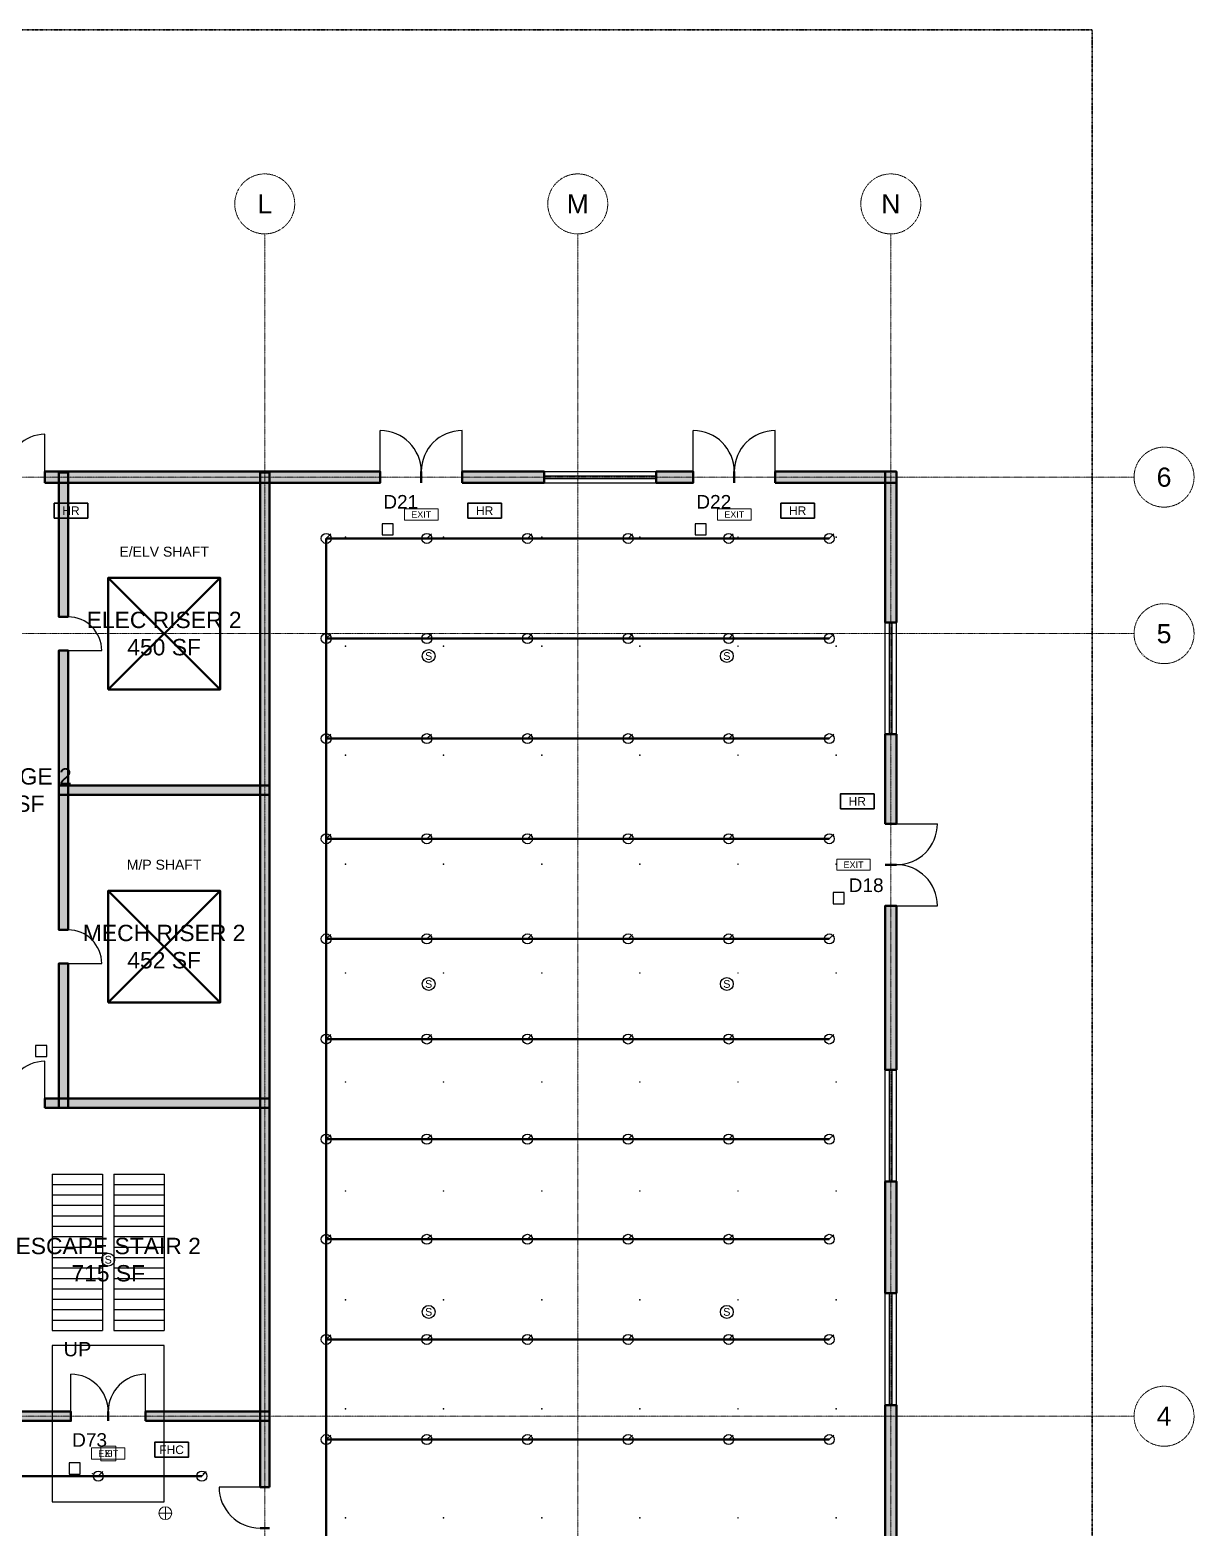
# Model space of a CAD drawing. Header units: inches. Extents: x -108 to 4832, y -12 to 3555.
# Drawn here: x 3602 to 4832, y 1961 to 3543 of the extents above; entities that cross this region are included whole.
import ezdxf
from ezdxf.enums import TextEntityAlignment as Align

# ---------------------------------------------------------------- set-up
doc = ezdxf.new("R2010")
doc.units = ezdxf.units.IN
doc.header["$LTSCALE"] = 0.03937
doc.header["$MEASUREMENT"] = 0
doc.linetypes.add('CENTER', pattern=[5.08, 3.175, -0.635, 0.635, -0.635])
doc.linetypes.add('PHANTOM', pattern=[6.35, 3.175, -0.635, 0.635, -0.635, 0.635, -0.635])
for name, color, linetype, lineweight in [('A-ANNO-SYMB', 2, 'Continuous', 18), ('A-AREA-IDEN', 2, 'Continuous', 18), ('A-DOOR', 3, 'Continuous', 25), ('A-FLOR-STRS', 252, 'Continuous', 25), ('A-GLAZ', 4, 'Continuous', 25), ('A-WALL', 7, 'Continuous', 50), ('A-WALL-PATT', 8, 'Continuous', 9), ('C-PROP-LINE', 1, 'PHANTOM', 35), ('E-ANNO-TEXT', 52, 'Continuous', 18), ('E-DB', 6, 'Continuous', 50), ('E-FALM', 230, 'Continuous', 25), ('E-LITE', 2, 'Continuous', 18), ('E-LITE-EMER', 40, 'Continuous', 18), ('FP-ANNO-TEXT', 14, 'Continuous', 18), ('FP-HOSE', 20, 'Continuous', 35), ('FP-SPRK-HEAD', 1, 'Continuous', 25), ('FP-SPRK-PIPE', 12, 'Continuous', 50), ('M-ANNO-TEXT', 150, 'Continuous', 18), ('M-HVAC-EQPT', 30, 'Continuous', 50), ('M-HVAC-SCD', 4, 'Continuous', 18), ('S-GRID', 1, 'CENTER', 13)]:
    doc.layers.add(name, color=color, linetype=linetype, lineweight=lineweight)
doc.styles.add('NCS-ARIAL', font='arial.ttf')

msp = doc.modelspace()

# ---------------------------------------------------------------- hatches: boundary and pattern name
at = {"layer": 'A-WALL-PATT'}
for points in [[(3618.11024, 3064.96063), (3972.44094, 3064.96063), (3972.44094, 3076.77165), (3618.11024, 3076.77165)], [(3642.71654, 2923.22835), (3642.71654, 3075.7874), (3632.87402, 3075.7874), (3632.87402, 2923.22835)], [(3855.31496, 2003.93701), (3855.31496, 3075.7874), (3845.47244, 3075.7874), (3845.47244, 2003.93701)], [(4059.05512, 3064.96063), (4145.66929, 3064.96063), (4145.66929, 3076.77165), (4059.05512, 3076.77165)], [(4263.77953, 3064.96063), (4303.14961, 3064.96063), (4303.14961, 3076.77165), (4263.77953, 3076.77165)], [(4389.76378, 3064.96063), (4517.71654, 3064.96063), (4517.71654, 3076.77165), (4389.76378, 3076.77165)], [(4517.71654, 2917.32283), (4517.71654, 3076.77165), (4505.90551, 3076.77165), (4505.90551, 2917.32283)], [(3642.71654, 2592.51969), (3642.71654, 2887.79528), (3632.87402, 2887.79528), (3632.87402, 2592.51969)], [(4517.71654, 2704.72441), (4517.71654, 2799.2126), (4505.90551, 2799.2126), (4505.90551, 2704.72441)], [(3632.87402, 2735.23622), (3855.31496, 2735.23622), (3855.31496, 2745.07874), (3632.87402, 2745.07874)], [(4517.71654, 2444.88189), (4517.71654, 2618.11024), (4505.90551, 2618.11024), (4505.90551, 2444.88189)], [(3642.71654, 2404.52756), (3642.71654, 2557.08661), (3632.87402, 2557.08661), (3632.87402, 2404.52756)], [(3618.11024, 2404.52756), (3855.31496, 2404.52756), (3855.31496, 2414.37008), (3618.11024, 2414.37008)], [(4517.71654, 2208.66142), (4517.71654, 2326.77165), (4505.90551, 2326.77165), (4505.90551, 2208.66142)], [(4517.71654, 1885.82677), (4517.71654, 2090.55118), (4505.90551, 2090.55118), (4505.90551, 1885.82677)], [(3514.76378, 2073.8189), (3645.66929, 2073.8189), (3645.66929, 2083.66142), (3514.76378, 2083.66142)], [(3724.40945, 2073.8189), (3855.31496, 2073.8189), (3855.31496, 2083.66142), (3724.40945, 2083.66142)]]:
    msp.add_hatch(color=256, dxfattribs=at).paths.add_polyline_path(points)

# ---------------------------------------------------------------- linework, layer by layer
at = {"layer": 'A-DOOR'}
for p, q in [((3972.44094, 3076.77165), (3972.44094, 3120.07874)), ((4059.05512, 3076.77165), (4059.05512, 3120.07874)), ((4303.14961, 3076.77165), (4303.14961, 3120.07874)), ((4389.76378, 3076.77165), (4389.76378, 3120.07874)), ((3618.11024, 3076.77165), (3618.11024, 3116.14173)), ((3642.71654, 2887.79528), (3678.14961, 2887.79528)), ((4517.71654, 2704.72441), (4561.02362, 2704.72441)), ((4517.71654, 2618.11024), (4561.02362, 2618.11024)), ((3642.71654, 2557.08661), (3678.14961, 2557.08661)), ((3618.11024, 2414.37008), (3618.11024, 2453.74016)), ((3645.66929, 2083.66142), (3645.66929, 2123.0315)), ((3724.40945, 2083.66142), (3724.40945, 2123.0315)), ((3845.47244, 2003.93701), (3802.16535, 2003.93701))]:
    msp.add_line(p, q, dxfattribs=at)
for centre, radius, start, end in [((3972.44094, 3076.77165), 43.30709, 0, 90), ((4059.05512, 3076.77165), 43.30709, 90, 180), ((4303.14961, 3076.77165), 43.30709, 0, 90), ((4389.76378, 3076.77165), 43.30709, 90, 180), ((3618.11024, 3076.77165), 39.37008, 90, 180), ((3642.71654, 2887.79528), 35.43307, 0, 90), ((4517.71654, 2704.72441), 43.30709, -90, 0), ((4517.71654, 2618.11024), 43.30709, 0, 90), ((3642.71654, 2557.08661), 35.43307, 0, 90), ((3618.11024, 2414.37008), 39.37008, 90, 180), ((3645.66929, 2083.66142), 39.37008, 0, 90), ((3724.40945, 2083.66142), 39.37008, 90, 180), ((3845.47244, 2003.93701), 43.30709, 180, -90)]:
    msp.add_arc(centre, radius, start, end, dxfattribs=at)
at = {"layer": 'A-FLOR-STRS'}
for p, q in [((3625.98425, 2334.64567), (3679.13386, 2334.64567)), ((3625.98425, 2334.64567), (3625.98425, 2169.29134)), ((3679.13386, 2334.64567), (3679.13386, 2169.29134)), ((3690.94488, 2334.64567), (3744.09449, 2334.64567)), ((3690.94488, 2334.64567), (3690.94488, 2169.29134)), ((3744.09449, 2334.64567), (3744.09449, 2169.29134)), ((3625.98425, 2323.62205), (3679.13386, 2323.62205)), ((3625.98425, 2312.59843), (3679.13386, 2312.59843)), ((3690.94488, 2323.62205), (3744.09449, 2323.62205)), ((3690.94488, 2312.59843), (3744.09449, 2312.59843)), ((3625.98425, 2301.5748), (3679.13386, 2301.5748)), ((3690.94488, 2301.5748), (3744.09449, 2301.5748)), ((3625.98425, 2290.55118), (3679.13386, 2290.55118)), ((3625.98425, 2279.52756), (3679.13386, 2279.52756)), ((3690.94488, 2290.55118), (3744.09449, 2290.55118)), ((3690.94488, 2279.52756), (3744.09449, 2279.52756)), ((3625.98425, 2268.50394), (3679.13386, 2268.50394)), ((3690.94488, 2268.50394), (3744.09449, 2268.50394)), ((3625.98425, 2257.48031), (3679.13386, 2257.48031)), ((3690.94488, 2257.48031), (3744.09449, 2257.48031)), ((3625.98425, 2246.45669), (3679.13386, 2246.45669)), ((3625.98425, 2235.43307), (3679.13386, 2235.43307)), ((3690.94488, 2246.45669), (3744.09449, 2246.45669)), ((3690.94488, 2235.43307), (3744.09449, 2235.43307)), ((3625.98425, 2224.40945), (3679.13386, 2224.40945)), ((3690.94488, 2224.40945), (3744.09449, 2224.40945)), ((3625.98425, 2213.38583), (3679.13386, 2213.38583)), ((3625.98425, 2202.3622), (3679.13386, 2202.3622)), ((3690.94488, 2213.38583), (3744.09449, 2213.38583)), ((3690.94488, 2202.3622), (3744.09449, 2202.3622)), ((3625.98425, 2191.33858), (3679.13386, 2191.33858)), ((3690.94488, 2191.33858), (3744.09449, 2191.33858)), ((3625.98425, 2180.31496), (3679.13386, 2180.31496)), ((3625.98425, 2169.29134), (3679.13386, 2169.29134)), ((3690.94488, 2180.31496), (3744.09449, 2180.31496)), ((3690.94488, 2169.29134), (3744.09449, 2169.29134))]:
    msp.add_line(p, q, dxfattribs=at)
msp.add_lwpolyline([(3625.98425, 1988.18898), (3744.09449, 1988.18898), (3744.09449, 2153.54331), (3625.98425, 2153.54331)], close=True, dxfattribs=at)
at = {"layer": 'A-GLAZ'}
for p, q in [((4145.66929, 3076.77165), (4263.77953, 3076.77165)), ((4145.66929, 3072.34252), (4263.77953, 3072.34252)), ((4145.66929, 3069.38976), (4263.77953, 3069.38976)), ((4145.66929, 3064.96063), (4263.77953, 3064.96063)), ((4505.90551, 2799.2126), (4505.90551, 2917.32283)), ((4510.33465, 2799.2126), (4510.33465, 2917.32283)), ((4513.2874, 2799.2126), (4513.2874, 2917.32283)), ((4517.71654, 2799.2126), (4517.71654, 2917.32283)), ((4505.90551, 2326.77165), (4505.90551, 2444.88189)), ((4510.33465, 2326.77165), (4510.33465, 2444.88189)), ((4513.2874, 2326.77165), (4513.2874, 2444.88189)), ((4517.71654, 2326.77165), (4517.71654, 2444.88189)), ((4505.90551, 2090.55118), (4505.90551, 2208.66142)), ((4510.33465, 2090.55118), (4510.33465, 2208.66142)), ((4513.2874, 2090.55118), (4513.2874, 2208.66142)), ((4517.71654, 2090.55118), (4517.71654, 2208.66142))]:
    msp.add_line(p, q, dxfattribs=at)
at = {"layer": 'A-WALL'}
for p, q in [((3618.11024, 3064.96063), (3618.11024, 3076.77165)), ((3972.44094, 3064.96063), (3972.44094, 3076.77165)), ((4015.74803, 3064.96063), (4015.74803, 3076.77165)), ((4015.74803, 3064.96063), (4015.74803, 3076.77165)), ((4059.05512, 3064.96063), (4059.05512, 3076.77165)), ((4145.66929, 3064.96063), (4145.66929, 3076.77165)), ((4263.77953, 3064.96063), (4263.77953, 3076.77165)), ((4303.14961, 3064.96063), (4303.14961, 3076.77165)), ((4346.45669, 3064.96063), (4346.45669, 3076.77165)), ((4346.45669, 3064.96063), (4346.45669, 3076.77165)), ((4389.76378, 3064.96063), (4389.76378, 3076.77165)), ((3642.71654, 2923.22835), (3632.87402, 2923.22835)), ((4517.71654, 2917.32283), (4505.90551, 2917.32283)), ((3642.71654, 2887.79528), (3632.87402, 2887.79528)), ((4517.71654, 2799.2126), (4505.90551, 2799.2126)), ((4517.71654, 2704.72441), (4505.90551, 2704.72441)), ((4517.71654, 2661.41732), (4505.90551, 2661.41732)), ((4517.71654, 2661.41732), (4505.90551, 2661.41732)), ((4517.71654, 2618.11024), (4505.90551, 2618.11024)), ((3642.71654, 2592.51969), (3632.87402, 2592.51969)), ((3642.71654, 2557.08661), (3632.87402, 2557.08661)), ((4517.71654, 2444.88189), (4505.90551, 2444.88189)), ((3618.11024, 2404.52756), (3618.11024, 2414.37008)), ((4517.71654, 2326.77165), (4505.90551, 2326.77165)), ((4517.71654, 2208.66142), (4505.90551, 2208.66142)), ((4517.71654, 2090.55118), (4505.90551, 2090.55118)), ((3645.66929, 2073.8189), (3645.66929, 2083.66142)), ((3685.03937, 2073.8189), (3685.03937, 2083.66142)), ((3685.03937, 2073.8189), (3685.03937, 2083.66142)), ((3724.40945, 2073.8189), (3724.40945, 2083.66142)), ((3855.31496, 2003.93701), (3845.47244, 2003.93701)), ((3855.31496, 1960.62992), (3845.47244, 1960.62992)), ((3855.31496, 1960.62992), (3845.47244, 1960.62992))]:
    msp.add_line(p, q, dxfattribs=at)
for points in [[(3618.11024, 3064.96063), (3972.44094, 3064.96063), (3972.44094, 3076.77165), (3618.11024, 3076.77165)], [(3642.71654, 2923.22835), (3642.71654, 3075.7874), (3632.87402, 3075.7874), (3632.87402, 2923.22835)], [(3855.31496, 2003.93701), (3855.31496, 3075.7874), (3845.47244, 3075.7874), (3845.47244, 2003.93701)], [(4059.05512, 3064.96063), (4145.66929, 3064.96063), (4145.66929, 3076.77165), (4059.05512, 3076.77165)], [(4263.77953, 3064.96063), (4303.14961, 3064.96063), (4303.14961, 3076.77165), (4263.77953, 3076.77165)], [(4389.76378, 3064.96063), (4517.71654, 3064.96063), (4517.71654, 3076.77165), (4389.76378, 3076.77165)], [(4517.71654, 2917.32283), (4517.71654, 3076.77165), (4505.90551, 3076.77165), (4505.90551, 2917.32283)], [(3642.71654, 2592.51969), (3642.71654, 2887.79528), (3632.87402, 2887.79528), (3632.87402, 2592.51969)], [(4517.71654, 2704.72441), (4517.71654, 2799.2126), (4505.90551, 2799.2126), (4505.90551, 2704.72441)], [(3632.87402, 2735.23622), (3855.31496, 2735.23622), (3855.31496, 2745.07874), (3632.87402, 2745.07874)], [(4517.71654, 2444.88189), (4517.71654, 2618.11024), (4505.90551, 2618.11024), (4505.90551, 2444.88189)], [(3642.71654, 2404.52756), (3642.71654, 2557.08661), (3632.87402, 2557.08661), (3632.87402, 2404.52756)], [(3618.11024, 2404.52756), (3855.31496, 2404.52756), (3855.31496, 2414.37008), (3618.11024, 2414.37008)], [(4517.71654, 2208.66142), (4517.71654, 2326.77165), (4505.90551, 2326.77165), (4505.90551, 2208.66142)], [(4517.71654, 1885.82677), (4517.71654, 2090.55118), (4505.90551, 2090.55118), (4505.90551, 1885.82677)], [(3514.76378, 2073.8189), (3645.66929, 2073.8189), (3645.66929, 2083.66142), (3514.76378, 2083.66142)], [(3724.40945, 2073.8189), (3855.31496, 2073.8189), (3855.31496, 2083.66142), (3724.40945, 2083.66142)]]:
    msp.add_lwpolyline(points, close=True, dxfattribs=at)
at = {"layer": 'C-PROP-LINE'}
msp.add_lwpolyline([(0, 0), (4724.40945, 0), (4724.40945, 3543.30709), (0, 3543.30709)], close=True, dxfattribs=at)
at = {"layer": 'E-DB'}
for p, q in [((3685.03937, 2846.45669), (3803.14961, 2964.56693)), ((3685.03937, 2964.56693), (3803.14961, 2846.45669))]:
    msp.add_line(p, q, dxfattribs=at)
msp.add_lwpolyline([(3685.03937, 2846.45669), (3803.14961, 2846.45669), (3803.14961, 2964.56693), (3685.03937, 2964.56693)], close=True, dxfattribs=at)
at = {"layer": 'E-FALM'}
for points in [[(3974.40945, 3009.84252), (3986.22047, 3009.84252), (3986.22047, 3021.65354), (3974.40945, 3021.65354)], [(4305.11811, 3009.84252), (4316.92913, 3009.84252), (4316.92913, 3021.65354), (4305.11811, 3021.65354)], [(4450.7874, 2620.07874), (4462.59843, 2620.07874), (4462.59843, 2631.88976), (4450.7874, 2631.88976)], [(3608.26772, 2458.66142), (3620.07874, 2458.66142), (3620.07874, 2470.47244), (3608.26772, 2470.47244)], [(3643.70079, 2017.71654), (3655.51181, 2017.71654), (3655.51181, 2029.52756), (3643.70079, 2029.52756)]]:
    msp.add_lwpolyline(points, close=True, dxfattribs=at)
for centre in [(4023.62205, 2881.88976), (4338.58268, 2881.88976), (4023.62205, 2535.43307), (4338.58268, 2535.43307), (3685.03937, 2244.09449), (4023.62205, 2188.97638), (4338.58268, 2188.97638)]:
    msp.add_circle(centre, 6.80315, dxfattribs=at)
at = {"layer": 'E-LITE'}
for p, q in [((3745.40682, 1969.5748), (3745.40682, 1983.1811)), ((3738.60367, 1976.37795), (3752.20997, 1976.37795))]:
    msp.add_line(p, q, dxfattribs=at)
msp.add_circle((3745.40682, 1976.37795), 6.80315, dxfattribs=at)
at = {"layer": 'E-LITE-EMER'}
for points in [[(3998.0315, 3025.59055), (4033.46457, 3025.59055), (4033.46457, 3037.40157), (3998.0315, 3037.40157)], [(4328.74016, 3025.59055), (4364.17323, 3025.59055), (4364.17323, 3037.40157), (4328.74016, 3037.40157)], [(4454.72441, 2655.51181), (4490.15748, 2655.51181), (4490.15748, 2667.32283), (4454.72441, 2667.32283)], [(3667.32283, 2033.46457), (3702.75591, 2033.46457), (3702.75591, 2045.27559), (3667.32283, 2045.27559)], [(3677.16535, 2031.49606), (3692.91339, 2031.49606), (3692.91339, 2047.24409), (3677.16535, 2047.24409)]]:
    msp.add_lwpolyline(points, close=True, dxfattribs=at)
at = {"layer": 'FP-HOSE'}
for points in [[(3627.95276, 3027.55906), (3663.38583, 3027.55906), (3663.38583, 3043.30709), (3627.95276, 3043.30709)], [(4064.96063, 3027.55906), (4100.3937, 3027.55906), (4100.3937, 3043.30709), (4064.96063, 3043.30709)], [(4395.66929, 3027.55906), (4431.10236, 3027.55906), (4431.10236, 3043.30709), (4395.66929, 3043.30709)], [(4458.66142, 2720.47244), (4494.09449, 2720.47244), (4494.09449, 2736.22047), (4458.66142, 2736.22047)], [(3734.25197, 2035.43307), (3769.68504, 2035.43307), (3769.68504, 2051.1811), (3734.25197, 2051.1811)]]:
    msp.add_lwpolyline(points, close=True, dxfattribs=at)
at = {"layer": 'FP-SPRK-HEAD'}
for p, q in [((3915.35433, 3006.16227), (3920.11654, 3010.92448)), ((4021.65354, 3006.16227), (4026.41575, 3010.92448)), ((4127.95276, 3006.16227), (4132.71496, 3010.92448)), ((4234.25197, 3006.16227), (4239.01417, 3010.92448)), ((4340.55118, 3006.16227), (4345.31339, 3010.92448)), ((4446.85039, 3006.16227), (4451.6126, 3010.92448)), ((3915.35433, 2900.37658), (3920.11654, 2905.13879)), ((4021.65354, 2900.37658), (4026.41575, 2905.13879)), ((4127.95276, 2900.37658), (4132.71496, 2905.13879)), ((4234.25197, 2900.37658), (4239.01417, 2905.13879)), ((4340.55118, 2900.37658), (4345.31339, 2905.13879)), ((4446.85039, 2900.37658), (4451.6126, 2905.13879)), ((3915.35433, 2794.59089), (3920.11654, 2799.3531)), ((4021.65354, 2794.59089), (4026.41575, 2799.3531)), ((4127.95276, 2794.59089), (4132.71496, 2799.3531)), ((4234.25197, 2794.59089), (4239.01417, 2799.3531)), ((4340.55118, 2794.59089), (4345.31339, 2799.3531)), ((4446.85039, 2794.59089), (4451.6126, 2799.3531)), ((3915.35433, 2688.8052), (3920.11654, 2693.56741)), ((4021.65354, 2688.8052), (4026.41575, 2693.56741)), ((4127.95276, 2688.8052), (4132.71496, 2693.56741)), ((4234.25197, 2688.8052), (4239.01417, 2693.56741)), ((4340.55118, 2688.8052), (4345.31339, 2693.56741)), ((4446.85039, 2688.8052), (4451.6126, 2693.56741)), ((3915.35433, 2583.01951), (3920.11654, 2587.78172)), ((4021.65354, 2583.01951), (4026.41575, 2587.78172)), ((4127.95276, 2583.01951), (4132.71496, 2587.78172)), ((4234.25197, 2583.01951), (4239.01417, 2587.78172)), ((4340.55118, 2583.01951), (4345.31339, 2587.78172)), ((4446.85039, 2583.01951), (4451.6126, 2587.78172)), ((3915.35433, 2477.23382), (3920.11654, 2481.99603)), ((4021.65354, 2477.23382), (4026.41575, 2481.99603)), ((4127.95276, 2477.23382), (4132.71496, 2481.99603)), ((4234.25197, 2477.23382), (4239.01417, 2481.99603)), ((4340.55118, 2477.23382), (4345.31339, 2481.99603)), ((4446.85039, 2477.23382), (4451.6126, 2481.99603)), ((3915.35433, 2371.44813), (3920.11654, 2376.21034)), ((4021.65354, 2371.44813), (4026.41575, 2376.21034)), ((4127.95276, 2371.44813), (4132.71496, 2376.21034)), ((4234.25197, 2371.44813), (4239.01417, 2376.21034)), ((4340.55118, 2371.44813), (4345.31339, 2376.21034)), ((4446.85039, 2371.44813), (4451.6126, 2376.21034)), ((3915.35433, 2265.66244), (3920.11654, 2270.42465)), ((4021.65354, 2265.66244), (4026.41575, 2270.42465)), ((4127.95276, 2265.66244), (4132.71496, 2270.42465)), ((4234.25197, 2265.66244), (4239.01417, 2270.42465)), ((4340.55118, 2265.66244), (4345.31339, 2270.42465)), ((4446.85039, 2265.66244), (4451.6126, 2270.42465)), ((3915.35433, 2159.87675), (3920.11654, 2164.63896)), ((4021.65354, 2159.87675), (4026.41575, 2164.63896)), ((4127.95276, 2159.87675), (4132.71496, 2164.63896)), ((4234.25197, 2159.87675), (4239.01417, 2164.63896)), ((4340.55118, 2159.87675), (4345.31339, 2164.63896)), ((4446.85039, 2159.87675), (4451.6126, 2164.63896)), ((3915.35433, 2054.09106), (3920.11654, 2058.85327)), ((4021.65354, 2054.09106), (4026.41575, 2058.85327)), ((4127.95276, 2054.09106), (4132.71496, 2058.85327)), ((4234.25197, 2054.09106), (4239.01417, 2058.85327)), ((4340.55118, 2054.09106), (4345.31339, 2058.85327)), ((4446.85039, 2054.09106), (4451.6126, 2058.85327)), ((3674.54068, 2015.46682), (3679.30289, 2020.22902)), ((3783.90201, 2015.46682), (3788.66422, 2020.22902))]:
    msp.add_line(p, q, dxfattribs=at)
for centre in [(3915.35433, 3006.16227), (4021.65354, 3006.16227), (4127.95276, 3006.16227), (4234.25197, 3006.16227), (4340.55118, 3006.16227), (4446.85039, 3006.16227), (3915.35433, 2900.37658), (4021.65354, 2900.37658), (4127.95276, 2900.37658), (4234.25197, 2900.37658), (4340.55118, 2900.37658), (4446.85039, 2900.37658), (3915.35433, 2794.59089), (4021.65354, 2794.59089), (4127.95276, 2794.59089), (4234.25197, 2794.59089), (4340.55118, 2794.59089), (4446.85039, 2794.59089), (3915.35433, 2688.8052), (4021.65354, 2688.8052), (4127.95276, 2688.8052), (4234.25197, 2688.8052), (4340.55118, 2688.8052), (4446.85039, 2688.8052), (3915.35433, 2583.01951), (4021.65354, 2583.01951), (4127.95276, 2583.01951), (4234.25197, 2583.01951), (4340.55118, 2583.01951), (4446.85039, 2583.01951), (3915.35433, 2477.23382), (4021.65354, 2477.23382), (4127.95276, 2477.23382), (4234.25197, 2477.23382), (4340.55118, 2477.23382), (4446.85039, 2477.23382), (3915.35433, 2371.44813), (4021.65354, 2371.44813), (4127.95276, 2371.44813), (4234.25197, 2371.44813), (4340.55118, 2371.44813), (4446.85039, 2371.44813), (3915.35433, 2265.66244), (4021.65354, 2265.66244), (4127.95276, 2265.66244), (4234.25197, 2265.66244), (4340.55118, 2265.66244), (4446.85039, 2265.66244), (3915.35433, 2159.87675), (4021.65354, 2159.87675), (4127.95276, 2159.87675), (4234.25197, 2159.87675), (4340.55118, 2159.87675), (4446.85039, 2159.87675), (3915.35433, 2054.09106), (4021.65354, 2054.09106), (4127.95276, 2054.09106), (4234.25197, 2054.09106), (4340.55118, 2054.09106), (4446.85039, 2054.09106), (3674.54068, 2015.46682), (3783.90201, 2015.46682)]:
    msp.add_circle(centre, 5.29134, dxfattribs=at)
at = {"layer": 'FP-SPRK-PIPE'}
for p, q in [((3915.35433, 3006.16227), (4021.65354, 3006.16227)), ((3915.35433, 2900.37658), (3915.35433, 3006.16227)), ((4021.65354, 3006.16227), (4127.95276, 3006.16227)), ((4127.95276, 3006.16227), (4234.25197, 3006.16227)), ((4234.25197, 3006.16227), (4340.55118, 3006.16227)), ((4340.55118, 3006.16227), (4446.85039, 3006.16227)), ((3915.35433, 2900.37658), (4021.65354, 2900.37658)), ((3915.35433, 2794.59089), (3915.35433, 2900.37658)), ((4021.65354, 2900.37658), (4127.95276, 2900.37658)), ((4127.95276, 2900.37658), (4234.25197, 2900.37658)), ((4234.25197, 2900.37658), (4340.55118, 2900.37658)), ((4340.55118, 2900.37658), (4446.85039, 2900.37658)), ((3915.35433, 2794.59089), (4021.65354, 2794.59089)), ((3915.35433, 2688.8052), (3915.35433, 2794.59089)), ((4021.65354, 2794.59089), (4127.95276, 2794.59089)), ((4127.95276, 2794.59089), (4234.25197, 2794.59089)), ((4234.25197, 2794.59089), (4340.55118, 2794.59089)), ((4340.55118, 2794.59089), (4446.85039, 2794.59089)), ((3915.35433, 2688.8052), (4021.65354, 2688.8052)), ((3915.35433, 2583.01951), (3915.35433, 2688.8052)), ((4021.65354, 2688.8052), (4127.95276, 2688.8052)), ((4127.95276, 2688.8052), (4234.25197, 2688.8052)), ((4234.25197, 2688.8052), (4340.55118, 2688.8052)), ((4340.55118, 2688.8052), (4446.85039, 2688.8052)), ((3915.35433, 2583.01951), (4021.65354, 2583.01951)), ((3915.35433, 2477.23382), (3915.35433, 2583.01951)), ((4021.65354, 2583.01951), (4127.95276, 2583.01951)), ((4127.95276, 2583.01951), (4234.25197, 2583.01951)), ((4234.25197, 2583.01951), (4340.55118, 2583.01951)), ((4340.55118, 2583.01951), (4446.85039, 2583.01951)), ((3915.35433, 2477.23382), (4021.65354, 2477.23382)), ((3915.35433, 2371.44813), (3915.35433, 2477.23382)), ((4021.65354, 2477.23382), (4127.95276, 2477.23382)), ((4127.95276, 2477.23382), (4234.25197, 2477.23382)), ((4234.25197, 2477.23382), (4340.55118, 2477.23382)), ((4340.55118, 2477.23382), (4446.85039, 2477.23382)), ((3915.35433, 2371.44813), (4021.65354, 2371.44813)), ((3915.35433, 2265.66244), (3915.35433, 2371.44813)), ((4021.65354, 2371.44813), (4127.95276, 2371.44813)), ((4127.95276, 2371.44813), (4234.25197, 2371.44813)), ((4234.25197, 2371.44813), (4340.55118, 2371.44813)), ((4340.55118, 2371.44813), (4446.85039, 2371.44813)), ((3915.35433, 2265.66244), (4021.65354, 2265.66244)), ((3915.35433, 2159.87675), (3915.35433, 2265.66244)), ((4021.65354, 2265.66244), (4127.95276, 2265.66244)), ((4127.95276, 2265.66244), (4234.25197, 2265.66244)), ((4234.25197, 2265.66244), (4340.55118, 2265.66244)), ((4340.55118, 2265.66244), (4446.85039, 2265.66244)), ((3915.35433, 2159.87675), (4021.65354, 2159.87675)), ((3915.35433, 2054.09106), (3915.35433, 2159.87675)), ((4021.65354, 2159.87675), (4127.95276, 2159.87675)), ((4127.95276, 2159.87675), (4234.25197, 2159.87675)), ((4234.25197, 2159.87675), (4340.55118, 2159.87675)), ((4340.55118, 2159.87675), (4446.85039, 2159.87675)), ((3915.35433, 2054.09106), (4021.65354, 2054.09106)), ((3915.35433, 1948.30537), (3915.35433, 2054.09106)), ((4021.65354, 2054.09106), (4127.95276, 2054.09106)), ((4127.95276, 2054.09106), (4234.25197, 2054.09106)), ((4234.25197, 2054.09106), (4340.55118, 2054.09106)), ((4340.55118, 2054.09106), (4446.85039, 2054.09106)), ((3565.17935, 2015.46682), (3674.54068, 2015.46682)), ((3674.54068, 2015.46682), (3783.90201, 2015.46682))]:
    msp.add_line(p, q, dxfattribs=at)
at = {"layer": 'M-HVAC-EQPT'}
for p, q in [((3685.03937, 2515.74803), (3803.14961, 2633.85827)), ((3685.03937, 2633.85827), (3803.14961, 2515.74803))]:
    msp.add_line(p, q, dxfattribs=at)
msp.add_lwpolyline([(3685.03937, 2515.74803), (3803.14961, 2515.74803), (3803.14961, 2633.85827), (3685.03937, 2633.85827)], close=True, dxfattribs=at)
at = {"layer": 'M-HVAC-SCD'}
for p, q in [((3935.39794, 3007.10772), (3935.99314, 3007.70292)), ((3935.39794, 3007.70292), (3935.99314, 3007.10772)), ((4039.07248, 3007.10772), (4039.66768, 3007.70292)), ((4039.07248, 3007.70292), (4039.66768, 3007.10772)), ((4142.74702, 3007.10772), (4143.34222, 3007.70292)), ((4142.74702, 3007.70292), (4143.34222, 3007.10772)), ((4246.42156, 3007.10772), (4247.01676, 3007.70292)), ((4246.42156, 3007.70292), (4247.01676, 3007.10772)), ((4350.0961, 3007.10772), (4350.6913, 3007.70292)), ((4350.0961, 3007.70292), (4350.6913, 3007.10772)), ((4453.77064, 3007.10772), (4454.36584, 3007.70292)), ((4453.77064, 3007.70292), (4454.36584, 3007.10772)), ((3935.39794, 2891.99711), (3935.99314, 2892.59231)), ((3935.39794, 2892.59231), (3935.99314, 2891.99711)), ((4039.07248, 2891.99711), (4039.66768, 2892.59231)), ((4039.07248, 2892.59231), (4039.66768, 2891.99711)), ((4142.74702, 2891.99711), (4143.34222, 2892.59231)), ((4142.74702, 2892.59231), (4143.34222, 2891.99711)), ((4246.42156, 2891.99711), (4247.01676, 2892.59231)), ((4246.42156, 2892.59231), (4247.01676, 2891.99711)), ((4350.0961, 2891.99711), (4350.6913, 2892.59231)), ((4350.0961, 2892.59231), (4350.6913, 2891.99711)), ((4453.77064, 2891.99711), (4454.36584, 2892.59231)), ((4453.77064, 2892.59231), (4454.36584, 2891.99711)), ((3935.39794, 2776.8865), (3935.99314, 2777.4817)), ((3935.39794, 2777.4817), (3935.99314, 2776.8865)), ((4039.07248, 2776.8865), (4039.66768, 2777.4817)), ((4039.07248, 2777.4817), (4039.66768, 2776.8865)), ((4142.74702, 2776.8865), (4143.34222, 2777.4817)), ((4142.74702, 2777.4817), (4143.34222, 2776.8865)), ((4246.42156, 2776.8865), (4247.01676, 2777.4817)), ((4246.42156, 2777.4817), (4247.01676, 2776.8865)), ((4350.0961, 2776.8865), (4350.6913, 2777.4817)), ((4350.0961, 2777.4817), (4350.6913, 2776.8865)), ((4453.77064, 2776.8865), (4454.36584, 2777.4817)), ((4453.77064, 2777.4817), (4454.36584, 2776.8865)), ((3935.39794, 2661.77589), (3935.99314, 2662.37109)), ((3935.39794, 2662.37109), (3935.99314, 2661.77589)), ((4039.07248, 2661.77589), (4039.66768, 2662.37109)), ((4039.07248, 2662.37109), (4039.66768, 2661.77589)), ((4142.74702, 2661.77589), (4143.34222, 2662.37109)), ((4142.74702, 2662.37109), (4143.34222, 2661.77589)), ((4246.42156, 2661.77589), (4247.01676, 2662.37109)), ((4246.42156, 2662.37109), (4247.01676, 2661.77589)), ((4350.0961, 2661.77589), (4350.6913, 2662.37109)), ((4350.0961, 2662.37109), (4350.6913, 2661.77589)), ((4453.77064, 2661.77589), (4454.36584, 2662.37109)), ((4453.77064, 2662.37109), (4454.36584, 2661.77589)), ((3935.39794, 2546.66528), (3935.99314, 2547.26048)), ((3935.39794, 2547.26048), (3935.99314, 2546.66528)), ((4039.07248, 2546.66528), (4039.66768, 2547.26048)), ((4039.07248, 2547.26048), (4039.66768, 2546.66528)), ((4142.74702, 2546.66528), (4143.34222, 2547.26048)), ((4142.74702, 2547.26048), (4143.34222, 2546.66528)), ((4246.42156, 2546.66528), (4247.01676, 2547.26048)), ((4246.42156, 2547.26048), (4247.01676, 2546.66528)), ((4350.0961, 2546.66528), (4350.6913, 2547.26048)), ((4350.0961, 2547.26048), (4350.6913, 2546.66528)), ((4453.77064, 2546.66528), (4454.36584, 2547.26048)), ((4453.77064, 2547.26048), (4454.36584, 2546.66528)), ((3935.39794, 2431.55467), (3935.99314, 2432.14987)), ((3935.39794, 2432.14987), (3935.99314, 2431.55467)), ((4039.07248, 2431.55467), (4039.66768, 2432.14987)), ((4039.07248, 2432.14987), (4039.66768, 2431.55467)), ((4142.74702, 2431.55467), (4143.34222, 2432.14987)), ((4142.74702, 2432.14987), (4143.34222, 2431.55467)), ((4246.42156, 2431.55467), (4247.01676, 2432.14987)), ((4246.42156, 2432.14987), (4247.01676, 2431.55467)), ((4350.0961, 2431.55467), (4350.6913, 2432.14987)), ((4350.0961, 2432.14987), (4350.6913, 2431.55467)), ((4453.77064, 2431.55467), (4454.36584, 2432.14987)), ((4453.77064, 2432.14987), (4454.36584, 2431.55467)), ((3935.39794, 2316.44406), (3935.99314, 2317.03926)), ((3935.39794, 2317.03926), (3935.99314, 2316.44406)), ((4039.07248, 2316.44406), (4039.66768, 2317.03926)), ((4039.07248, 2317.03926), (4039.66768, 2316.44406)), ((4142.74702, 2316.44406), (4143.34222, 2317.03926)), ((4142.74702, 2317.03926), (4143.34222, 2316.44406)), ((4246.42156, 2316.44406), (4247.01676, 2317.03926)), ((4246.42156, 2317.03926), (4247.01676, 2316.44406)), ((4350.0961, 2316.44406), (4350.6913, 2317.03926)), ((4350.0961, 2317.03926), (4350.6913, 2316.44406)), ((4453.77064, 2316.44406), (4454.36584, 2317.03926)), ((4453.77064, 2317.03926), (4454.36584, 2316.44406)), ((3935.39794, 2201.33345), (3935.99314, 2201.92865)), ((3935.39794, 2201.92865), (3935.99314, 2201.33345)), ((4039.07248, 2201.33345), (4039.66768, 2201.92865)), ((4039.07248, 2201.92865), (4039.66768, 2201.33345)), ((4142.74702, 2201.33345), (4143.34222, 2201.92865)), ((4142.74702, 2201.92865), (4143.34222, 2201.33345)), ((4246.42156, 2201.33345), (4247.01676, 2201.92865)), ((4246.42156, 2201.92865), (4247.01676, 2201.33345)), ((4350.0961, 2201.33345), (4350.6913, 2201.92865)), ((4350.0961, 2201.92865), (4350.6913, 2201.33345)), ((4453.77064, 2201.33345), (4454.36584, 2201.92865)), ((4453.77064, 2201.92865), (4454.36584, 2201.33345)), ((3935.39794, 2086.22283), (3935.99314, 2086.81804)), ((3935.39794, 2086.81804), (3935.99314, 2086.22283)), ((4039.07248, 2086.22283), (4039.66768, 2086.81804)), ((4039.07248, 2086.81804), (4039.66768, 2086.22283)), ((4142.74702, 2086.22283), (4143.34222, 2086.81804)), ((4142.74702, 2086.81804), (4143.34222, 2086.22283)), ((4246.42156, 2086.22283), (4247.01676, 2086.81804)), ((4246.42156, 2086.81804), (4247.01676, 2086.22283)), ((4350.0961, 2086.22283), (4350.6913, 2086.81804)), ((4350.0961, 2086.81804), (4350.6913, 2086.22283)), ((4453.77064, 2086.22283), (4454.36584, 2086.81804)), ((4453.77064, 2086.81804), (4454.36584, 2086.22283)), ((3667.97012, 2017.72178), (3668.56532, 2018.31698)), ((3667.97012, 2018.31698), (3668.56532, 2017.72178)), ((3785.45043, 2017.72178), (3786.04563, 2018.31698)), ((3785.45043, 2018.31698), (3786.04563, 2017.72178)), ((3935.39794, 1971.11222), (3935.99314, 1971.70742)), ((3935.39794, 1971.70742), (3935.99314, 1971.11222)), ((4039.07248, 1971.11222), (4039.66768, 1971.70742)), ((4039.07248, 1971.70742), (4039.66768, 1971.11222)), ((4142.74702, 1971.11222), (4143.34222, 1971.70742)), ((4142.74702, 1971.70742), (4143.34222, 1971.11222)), ((4246.42156, 1971.11222), (4247.01676, 1971.70742)), ((4246.42156, 1971.70742), (4247.01676, 1971.11222)), ((4350.0961, 1971.11222), (4350.6913, 1971.70742)), ((4350.0961, 1971.70742), (4350.6913, 1971.11222)), ((4453.77064, 1971.11222), (4454.36584, 1971.70742)), ((4453.77064, 1971.70742), (4454.36584, 1971.11222))]:
    msp.add_line(p, q, dxfattribs=at)
for points in [[(3935.39794, 3007.10772), (3935.99314, 3007.10772), (3935.99314, 3007.70292), (3935.39794, 3007.70292)], [(4039.07248, 3007.10772), (4039.66768, 3007.10772), (4039.66768, 3007.70292), (4039.07248, 3007.70292)], [(4142.74702, 3007.10772), (4143.34222, 3007.10772), (4143.34222, 3007.70292), (4142.74702, 3007.70292)], [(4246.42156, 3007.10772), (4247.01676, 3007.10772), (4247.01676, 3007.70292), (4246.42156, 3007.70292)], [(4350.0961, 3007.10772), (4350.6913, 3007.10772), (4350.6913, 3007.70292), (4350.0961, 3007.70292)], [(4453.77064, 3007.10772), (4454.36584, 3007.10772), (4454.36584, 3007.70292), (4453.77064, 3007.70292)], [(3935.39794, 2891.99711), (3935.99314, 2891.99711), (3935.99314, 2892.59231), (3935.39794, 2892.59231)], [(4039.07248, 2891.99711), (4039.66768, 2891.99711), (4039.66768, 2892.59231), (4039.07248, 2892.59231)], [(4142.74702, 2891.99711), (4143.34222, 2891.99711), (4143.34222, 2892.59231), (4142.74702, 2892.59231)], [(4246.42156, 2891.99711), (4247.01676, 2891.99711), (4247.01676, 2892.59231), (4246.42156, 2892.59231)], [(4350.0961, 2891.99711), (4350.6913, 2891.99711), (4350.6913, 2892.59231), (4350.0961, 2892.59231)], [(4453.77064, 2891.99711), (4454.36584, 2891.99711), (4454.36584, 2892.59231), (4453.77064, 2892.59231)], [(3935.39794, 2776.8865), (3935.99314, 2776.8865), (3935.99314, 2777.4817), (3935.39794, 2777.4817)], [(4039.07248, 2776.8865), (4039.66768, 2776.8865), (4039.66768, 2777.4817), (4039.07248, 2777.4817)], [(4142.74702, 2776.8865), (4143.34222, 2776.8865), (4143.34222, 2777.4817), (4142.74702, 2777.4817)], [(4246.42156, 2776.8865), (4247.01676, 2776.8865), (4247.01676, 2777.4817), (4246.42156, 2777.4817)], [(4350.0961, 2776.8865), (4350.6913, 2776.8865), (4350.6913, 2777.4817), (4350.0961, 2777.4817)], [(4453.77064, 2776.8865), (4454.36584, 2776.8865), (4454.36584, 2777.4817), (4453.77064, 2777.4817)], [(3935.39794, 2661.77589), (3935.99314, 2661.77589), (3935.99314, 2662.37109), (3935.39794, 2662.37109)], [(4039.07248, 2661.77589), (4039.66768, 2661.77589), (4039.66768, 2662.37109), (4039.07248, 2662.37109)], [(4142.74702, 2661.77589), (4143.34222, 2661.77589), (4143.34222, 2662.37109), (4142.74702, 2662.37109)], [(4246.42156, 2661.77589), (4247.01676, 2661.77589), (4247.01676, 2662.37109), (4246.42156, 2662.37109)], [(4350.0961, 2661.77589), (4350.6913, 2661.77589), (4350.6913, 2662.37109), (4350.0961, 2662.37109)], [(4453.77064, 2661.77589), (4454.36584, 2661.77589), (4454.36584, 2662.37109), (4453.77064, 2662.37109)], [(3935.39794, 2546.66528), (3935.99314, 2546.66528), (3935.99314, 2547.26048), (3935.39794, 2547.26048)], [(4039.07248, 2546.66528), (4039.66768, 2546.66528), (4039.66768, 2547.26048), (4039.07248, 2547.26048)], [(4142.74702, 2546.66528), (4143.34222, 2546.66528), (4143.34222, 2547.26048), (4142.74702, 2547.26048)], [(4246.42156, 2546.66528), (4247.01676, 2546.66528), (4247.01676, 2547.26048), (4246.42156, 2547.26048)], [(4350.0961, 2546.66528), (4350.6913, 2546.66528), (4350.6913, 2547.26048), (4350.0961, 2547.26048)], [(4453.77064, 2546.66528), (4454.36584, 2546.66528), (4454.36584, 2547.26048), (4453.77064, 2547.26048)], [(3935.39794, 2431.55467), (3935.99314, 2431.55467), (3935.99314, 2432.14987), (3935.39794, 2432.14987)], [(4039.07248, 2431.55467), (4039.66768, 2431.55467), (4039.66768, 2432.14987), (4039.07248, 2432.14987)], [(4142.74702, 2431.55467), (4143.34222, 2431.55467), (4143.34222, 2432.14987), (4142.74702, 2432.14987)], [(4246.42156, 2431.55467), (4247.01676, 2431.55467), (4247.01676, 2432.14987), (4246.42156, 2432.14987)], [(4350.0961, 2431.55467), (4350.6913, 2431.55467), (4350.6913, 2432.14987), (4350.0961, 2432.14987)], [(4453.77064, 2431.55467), (4454.36584, 2431.55467), (4454.36584, 2432.14987), (4453.77064, 2432.14987)], [(3935.39794, 2316.44406), (3935.99314, 2316.44406), (3935.99314, 2317.03926), (3935.39794, 2317.03926)], [(4039.07248, 2316.44406), (4039.66768, 2316.44406), (4039.66768, 2317.03926), (4039.07248, 2317.03926)], [(4142.74702, 2316.44406), (4143.34222, 2316.44406), (4143.34222, 2317.03926), (4142.74702, 2317.03926)], [(4246.42156, 2316.44406), (4247.01676, 2316.44406), (4247.01676, 2317.03926), (4246.42156, 2317.03926)], [(4350.0961, 2316.44406), (4350.6913, 2316.44406), (4350.6913, 2317.03926), (4350.0961, 2317.03926)], [(4453.77064, 2316.44406), (4454.36584, 2316.44406), (4454.36584, 2317.03926), (4453.77064, 2317.03926)], [(3935.39794, 2201.33345), (3935.99314, 2201.33345), (3935.99314, 2201.92865), (3935.39794, 2201.92865)], [(4039.07248, 2201.33345), (4039.66768, 2201.33345), (4039.66768, 2201.92865), (4039.07248, 2201.92865)], [(4142.74702, 2201.33345), (4143.34222, 2201.33345), (4143.34222, 2201.92865), (4142.74702, 2201.92865)], [(4246.42156, 2201.33345), (4247.01676, 2201.33345), (4247.01676, 2201.92865), (4246.42156, 2201.92865)], [(4350.0961, 2201.33345), (4350.6913, 2201.33345), (4350.6913, 2201.92865), (4350.0961, 2201.92865)], [(4453.77064, 2201.33345), (4454.36584, 2201.33345), (4454.36584, 2201.92865), (4453.77064, 2201.92865)], [(3935.39794, 2086.22283), (3935.99314, 2086.22283), (3935.99314, 2086.81804), (3935.39794, 2086.81804)], [(4039.07248, 2086.22283), (4039.66768, 2086.22283), (4039.66768, 2086.81804), (4039.07248, 2086.81804)], [(4142.74702, 2086.22283), (4143.34222, 2086.22283), (4143.34222, 2086.81804), (4142.74702, 2086.81804)], [(4246.42156, 2086.22283), (4247.01676, 2086.22283), (4247.01676, 2086.81804), (4246.42156, 2086.81804)], [(4350.0961, 2086.22283), (4350.6913, 2086.22283), (4350.6913, 2086.81804), (4350.0961, 2086.81804)], [(4453.77064, 2086.22283), (4454.36584, 2086.22283), (4454.36584, 2086.81804), (4453.77064, 2086.81804)], [(3667.97012, 2017.72178), (3668.56532, 2017.72178), (3668.56532, 2018.31698), (3667.97012, 2018.31698)], [(3785.45043, 2017.72178), (3786.04563, 2017.72178), (3786.04563, 2018.31698), (3785.45043, 2018.31698)], [(3935.39794, 1971.11222), (3935.99314, 1971.11222), (3935.99314, 1971.70742), (3935.39794, 1971.70742)], [(4039.07248, 1971.11222), (4039.66768, 1971.11222), (4039.66768, 1971.70742), (4039.07248, 1971.70742)], [(4142.74702, 1971.11222), (4143.34222, 1971.11222), (4143.34222, 1971.70742), (4142.74702, 1971.70742)], [(4246.42156, 1971.11222), (4247.01676, 1971.11222), (4247.01676, 1971.70742), (4246.42156, 1971.70742)], [(4350.0961, 1971.11222), (4350.6913, 1971.11222), (4350.6913, 1971.70742), (4350.0961, 1971.70742)], [(4453.77064, 1971.11222), (4454.36584, 1971.11222), (4454.36584, 1971.70742), (4453.77064, 1971.70742)]]:
    msp.add_lwpolyline(points, close=True, dxfattribs=at)
at = {"layer": 'S-GRID'}
for p, q in [((3850.3937, 357.16535), (3850.3937, 3327.87402)), ((4181.10236, 357.16535), (4181.10236, 3327.87402)), ((4511.81102, 357.16535), (4511.81102, 3327.87402)), ((-44.40945, 3070.86614), (4768.8189, 3070.86614)), ((-44.40945, 2905.51181), (4768.8189, 2905.51181)), ((-44.40945, 2078.74016), (4768.8189, 2078.74016))]:
    msp.add_line(p, q, dxfattribs=at)
for centre in [(3850.3937, 3359.55402), (4181.10236, 3359.55402), (4511.81102, 3359.55402), (4800.4989, 3070.86614), (4800.4989, 2905.51181), (4800.4989, 2078.74016)]:
    msp.add_circle(centre, 31.68, dxfattribs=at)

# ---------------------------------------------------------------- texts
at = {"layer": 'A-ANNO-SYMB', "style": 'NCS-ARIAL'}
for s, p in [('D21', (3994.09449, 3044.80063)), ('D22', (4324.80315, 3044.80063)), ('D18', (4485.74551, 2639.76378)), ('D73', (3665.35433, 2053.6589))]:
    msp.add_text(s, height=14.4, dxfattribs=at).set_placement(p, align=Align.MIDDLE_CENTER)
at = {"layer": 'A-AREA-IDEN', "char_height": 17.28, "attachment_point": 5, "style": 'NCS-ARIAL'}
for s, insert in [('ELEC RISER 2\\P450 SF', (3744.09449, 2905.51181)), ('PASSAGE 2\\P489 SF', (3578.74016, 2740.15748)), ('MECH RISER 2\\P452 SF', (3744.09449, 2574.80315)), ('ESCAPE STAIR 2\\P715 SF', (3685.03937, 2244.09449))]:
    msp.add_mtext(s, dxfattribs=dict(at, insert=insert))
at = {"layer": 'A-FLOR-STRS', "style": 'NCS-ARIAL'}
msp.add_text('UP', height=15.11811, dxfattribs=at).set_placement((3652.55906, 2149.6063), align=Align.MIDDLE_CENTER)
at = {"layer": 'E-ANNO-TEXT', "style": 'NCS-ARIAL'}
for s, height, p in [('EXIT', 6.80315, (4015.74803, 3031.49606)), ('EXIT', 6.80315, (4346.45669, 3031.49606)), ('E/ELV SHAFT', 10.5826772, (3744.09449, 2992.12598)), ('EXIT', 6.80315, (4472.44094, 2661.41732)), ('EXIT', 6.80315, (3685.03937, 2039.37008))]:
    msp.add_text(s, height=height, dxfattribs=at).set_placement(p, align=Align.MIDDLE_CENTER)
at = {"layer": 'E-FALM', "style": 'NCS-ARIAL'}
for p in [(4023.62205, 2881.88976), (4338.58268, 2881.88976), (4023.62205, 2535.43307), (4338.58268, 2535.43307), (3685.03937, 2244.09449), (4023.62205, 2188.97638), (4338.58268, 2188.97638)]:
    msp.add_text('S', height=8.16378, dxfattribs=at).set_placement(p, align=Align.MIDDLE_CENTER)
at = {"layer": 'E-LITE-EMER', "style": 'NCS-ARIAL'}
msp.add_text('E', height=7.55906, dxfattribs=at).set_placement((3685.03937, 2039.37008), align=Align.MIDDLE_CENTER)
at = {"layer": 'FP-ANNO-TEXT', "style": 'NCS-ARIAL'}
for s, p in [('HR', (3645.66929, 3035.43307)), ('HR', (4082.67717, 3035.43307)), ('HR', (4413.38583, 3035.43307)), ('HR', (4476.37795, 2728.34646)), ('FHC', (3751.9685, 2043.30709))]:
    msp.add_text(s, height=9.070866, dxfattribs=at).set_placement(p, align=Align.MIDDLE_CENTER)
at = {"layer": 'M-ANNO-TEXT', "style": 'NCS-ARIAL'}
msp.add_text('M/P SHAFT', height=10.582677, dxfattribs=at).set_placement((3744.09449, 2661.41732), align=Align.MIDDLE_CENTER)
at = {"layer": 'S-GRID', "style": 'NCS-ARIAL'}
for s, p in [('L', (3850.3937, 3359.55402)), ('M', (4181.10236, 3359.55402)), ('N', (4511.81102, 3359.55402)), ('6', (4800.4989, 3070.86614)), ('5', (4800.4989, 2905.51181)), ('4', (4800.4989, 2078.74016))]:
    msp.add_text(s, height=20.16, dxfattribs=at).set_placement(p, align=Align.MIDDLE_CENTER)

doc.saveas('drawing.dxf')
